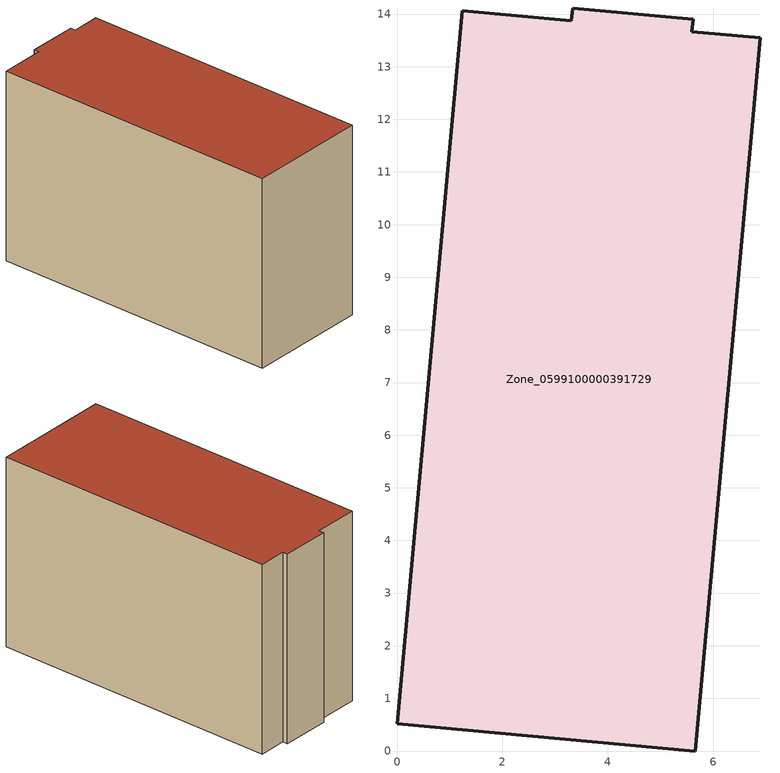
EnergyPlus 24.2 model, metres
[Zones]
Zone_0599100000391729
 floor ground (C_G): 5.6,13.67 6.9,13.55 5.66,0 0,0.52 1.24,14.06 3.31,13.88 3.33,14.12 5.62,13.9 z0
 wall outside (C_F): 3.31,13.88 1.24,14.06 0,0.52 5.66,0 6.9,13.55 5.6,13.67 5.62,13.9 3.33,14.12 3.31,13.88 z0:8.9
 roof outside (C_R): 6.9,13.55 5.6,13.67 5.62,13.9 3.33,14.12 3.31,13.88 1.24,14.06 0,0.52 5.66,0 z8.9
[BUILDING]
Pand.0599100000391729: North Axis=0; Terrain=City; Loads Convergence Tolerance Value=0.04; Temperature Convergence Tolerance Value=0.4; Solar Distribution=FullExterior; Maximum Number of Warmup Days=25; Minimum Number of Warmup Days=1
[Site:Location]
Rotterdam.The.Hague.AP_ZH_NLD Design_Conditions: Latitude=51.96; Longitude=4.45; Time Zone=1; Elevation=-4.5
[SITE:GROUNDTEMPERATURE:BUILDINGSURFACE]
18, 18, 18, 18, 18, 18, 18, 18, 18, 18, 18, 18
[MATERIAL] Thermal Absorptance=0.9; Solar Absorptance=0.7; Visible Absorptance=0.7
Name | Roughness | Thickness | Conductivity | Density | Specific Heat
G.TI.1992-2005 | MediumSmooth | 0.15 | 0.06 | 540 | 1210
F.TI.1992-2005 | Rough | 0.3 | 0.12 | 1920 | 840
R.TI.1992-2005 | MediumRough | 0.2 | 0.08 | 1500 | 1000
[CONSTRUCTION]
C_G: G.TI.1992-2005
C_F: F.TI.1992-2005
C_R: R.TI.1992-2005
[ZONE]
Zone_0599100000391729: Type=1; Multiplier=1; Ceiling Height=Autocalculate; Volume=Autocalculate; Floor Area=autocalculate; Part of Total Floor Area=Yes
[ZONEINFILTRATION:DESIGNFLOWRATE]
Infil_Zone_0599100000391729: Zone or ZoneList or Space or SpaceList=Zone_0599100000391729; Schedule=AlwaysOn; Design Flow Rate Calculation Method=Flow/Area; Flow Rate per Floor Area=0.0015; Constant Term Coefficient=1; Temperature Term Coefficient=0; Velocity Term Coefficient=0; Velocity Squared Term Coefficient=0
[HVACTEMPLATE:ZONE:IDEALLOADSAIRSYSTEM]
Zone_0599100000391729: Maximum Heating Supply Air Temperature=50; Minimum Cooling Supply Air Temperature=13; Maximum Heating Supply Air Humidity Ratio=0.0156; Minimum Cooling Supply Air Humidity Ratio=0.0077; Heating Limit=NoLimit; Cooling Limit=NoLimit; Dehumidification Control Type=ConstantSensibleHeatRatio; Cooling Sensible Heat Ratio=0.7; Dehumidification Setpoint=60; Humidification Control Type=None; Humidification Setpoint=30; Outdoor Air Method=None; Outdoor Air Flow Rate per Person=0.00944; Outdoor Air Flow Rate per Zone Floor Area=0; Outdoor Air Flow Rate per Zone=0; Demand Controlled Ventilation Type=None; Outdoor Air Economizer Type=NoEconomizer; Heat Recovery Type=None; Sensible Heat Recovery Effectiveness=0.7; Latent Heat Recovery Effectiveness=0.65
[ZONECONTROL:THERMOSTAT]
ThermostatControl_Zone_0599100000391729: Zone or ZoneList=Zone_0599100000391729; Control Type Schedule=DualSetpointControlType; Control 1=Thermostat_Zone_0599100000391729; Temperature Difference Between Cutout And Setpoint=0
[THERMOSTATSETPOINT:DUALSETPOINT]
Thermostat_Zone_0599100000391729: Heating Setpoint Temperature Schedule=HeatingSetpoint_Zone_0599100000391729; Cooling Setpoint Temperature Schedule=CoolingSetpoint_Zone_0599100000391729
[SCHEDULE:COMPACT]
HeatingSetpoint_Zone_0599100000391729: Through: 12/31, For: AllDays, Until: 24:00, 21
CoolingSetpoint_Zone_0599100000391729: Through: 12/31, For: AllDays, Until: 24:00, 24
DualSetpointControlType: Through: 12/31, For: AllDays, Until: 24:00, 4
AlwaysOn: Through: 12/31, For: AllDays, Until: 24:00, 1
